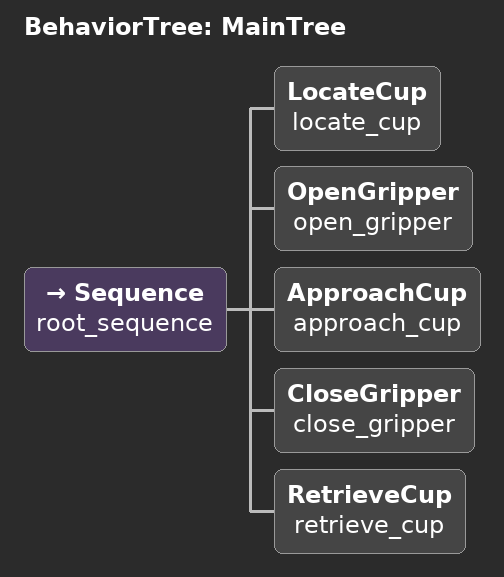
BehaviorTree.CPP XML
<root BTCPP_format="4" >
  <BehaviorTree ID="MainTree">
    <Sequence name="root_sequence">
      <LocateCup name="locate_cup"/>
      <OpenGripper name="open_gripper"/>
      <ApproachCup name="approach_cup"/>
      <CloseGripper name="close_gripper"/>
      <RetrieveCup name="retrieve_cup"/>
    </Sequence>
  </BehaviorTree>
</root>
